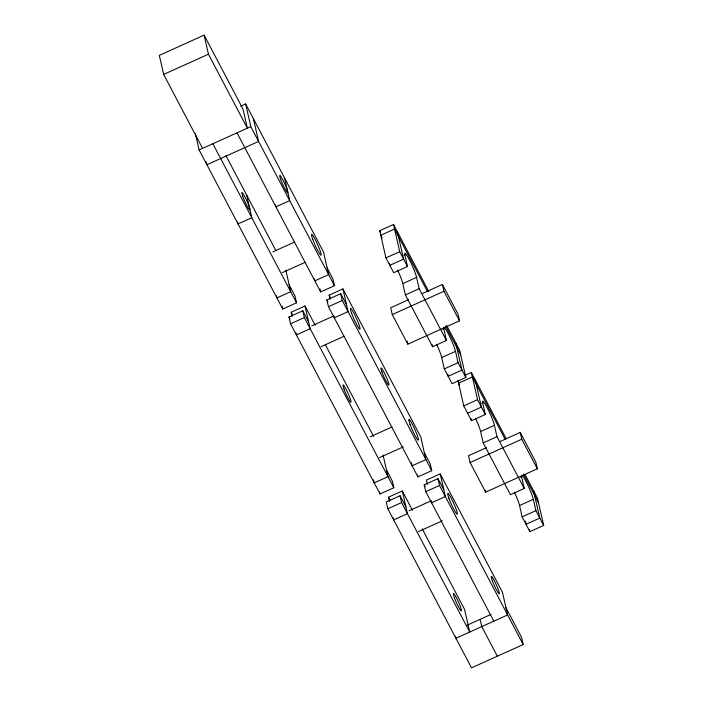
<?xml version="1.0" encoding="UTF-8"?>
<svg xmlns="http://www.w3.org/2000/svg" width="703" height="703" viewBox="0 0 703 703"><rect width="100%" height="100%" fill="white"/><g stroke="black" fill="none" stroke-linecap="round" stroke-linejoin="round"><path stroke-width="1.05" d="M204.116 35.15L208.448 54.21L247.359 128.192L243.027 109.132L204.116 35.15L159.317 55.352L163.65 74.413L202.561 148.395M163.65 74.413L208.448 54.21M240.681 106.197L245.646 103.947L323.468 251.92L328.626 274.609L314.839 280.831L314.373 278.766M289.17 284.9L295.005 295.998L296.552 302.8L282.773 309.021L199.116 149.95L250.804 126.645L245.646 103.947M272.861 251.85L294.733 241.99M282.246 272.659L305.102 262.342M404.058 255.549L404.919 255.163L407.494 266.507L393.715 272.72L385.929 257.922L379.743 230.698L393.531 224.485L428.883 291.71M385.929 257.922L399.717 251.709L393.531 224.485M237.016 132.858L320.673 291.93L334.461 285.708L332.914 278.906L327.08 267.808M292.176 316.35L291.235 312.229L305.014 306.007L315.19 325.348M330.076 299.258L329.145 295.128L342.923 288.915L420.746 436.888L425.904 459.577L412.116 465.79L411.413 462.697M386.448 469.859L392.283 480.957L393.829 487.768L380.051 493.981L290.55 323.819L289.003 317.009L302.791 310.796L308.626 321.895M424.357 452.767L430.192 463.866L431.739 470.676L417.951 476.889L328.459 306.728L326.913 299.917L340.7 293.705L346.535 304.794M290.55 323.819L304.337 317.598L302.791 310.796M328.459 306.728L342.247 300.506L340.7 293.705M442.969 329.54L443.83 329.145L446.405 340.489L432.617 346.711L405.385 294.917L402.81 283.573L416.589 277.36A14.262 1.582 65.7 0 0 409.208 259.451A14.262 1.582 65.7 0 0 404.919 255.163M311.772 325.841L333.644 315.972M405.385 294.917L419.173 288.705L416.589 277.36M408.61 299.689L390.719 307.756L392.265 314.566L407.828 344.154L459.525 320.849L457.978 314.039L442.415 284.451L422.529 293.415M321.157 346.641L344.013 336.333M392.265 314.566L443.962 291.253L442.415 284.451M446.651 325.489L459.674 350.261L465.861 377.485L452.073 383.706L444.296 368.908L441.721 357.563L455.5 351.342A14.262 1.582 65.7 0 0 448.119 333.442A14.262 1.582 65.7 0 0 443.83 329.145M444.296 368.908L458.075 362.686L455.5 351.342M465.439 375.121L471.353 372.458L506.195 438.716M370.138 436.818L392.01 426.958M481.88 403.522L482.741 403.135L485.316 414.48L471.528 420.693L463.752 405.895L477.53 399.682L471.353 372.458M467.644 413.294L481.423 407.081L475.237 379.857M379.523 457.618L403.373 446.862M521.45 475.676A14.262 1.582 65.7 0 0 521.652 477.117L524.227 488.462L510.44 494.684L483.207 442.89L480.632 431.545L494.411 425.333A14.262 1.582 65.7 0 0 487.03 407.424A14.262 1.582 65.7 0 0 482.741 403.135M483.207 442.89L496.986 436.677L494.411 425.333M486.432 447.662L468.541 455.729L470.087 462.539L485.65 492.126L537.347 468.822L535.8 462.012L520.238 432.415L500.351 441.387M389.444 501.318L388.513 497.188L402.292 490.975L412.503 510.378M455.456 636.18L455.922 638.254L507.61 614.949L502.46 592.26L440.201 473.884L426.413 480.096L427.354 484.218M470.087 462.539L521.775 439.226L520.238 432.415M405.903 506.854L400.069 495.756L386.281 501.977L387.828 508.779L471.485 667.85L523.181 644.546L521.529 637.278L505.967 607.691M493.831 621.162L425.737 491.687L424.19 484.877L437.978 478.664L443.813 489.763M387.828 508.779L401.615 502.566L400.069 495.756M425.737 491.687L439.524 485.474L437.978 478.664M409.049 510.8L430.921 500.94M520.791 477.513L521.652 477.117M418.434 531.609L442.284 520.844M524.974 474.428L537.496 498.234L543.683 525.457L529.895 531.67L522.118 516.872L519.543 505.527L533.322 499.315A14.262 1.582 65.7 0 0 527.979 485.518A14.262 1.582 65.7 0 0 521.977 475.316M522.118 516.872L535.897 510.659L533.322 499.315M467.196 625.169L491.054 614.413M443.962 291.253L459.525 320.849M521.775 439.226L537.347 468.822M427.38 291.429L394.559 229.02L380.771 235.233L382.23 238.009M445.649 326.166L460.702 354.795M505.202 439.401L472.381 376.993L458.593 383.205L459.569 385.059M523.471 474.138L538.524 502.768M399.717 251.709L407.494 266.507M419.173 288.705L446.405 340.489M458.075 362.686L465.861 377.485M477.53 399.682L485.316 414.48M496.986 436.677L524.227 488.462M535.897 510.659L543.683 525.457M379.743 230.698L380.718 232.552M250.804 126.645L334.461 285.708M342.247 300.506L431.739 470.676M439.524 485.474L523.181 644.546M329.145 295.128L330.155 297.061M326.913 299.917L327.888 301.763M424.19 484.877L425.166 486.731M497.337 656.198L481.766 626.601L480.123 619.343M225.935 155.635L275.901 250.637M325.366 344.698L373.688 436.572M422.195 528.814L464.551 609.352L469.709 632.041L401.615 502.566M212.895 143.737L296.552 302.8M304.337 317.598L393.829 487.768M291.235 312.229L292.255 314.162M388.513 497.188L390.042 500.097M289.003 317.009L289.979 318.863M533.603 490.835L539.79 518.058L526.011 524.271L525.308 521.178M529.429 529.614L529.895 531.67M455.781 342.862L461.968 370.086L448.189 376.307L447.714 374.242M471.063 418.637L471.528 420.693M485.211 490.184L485.65 492.126M457.978 380.481L463.752 405.895M432.152 344.646L432.617 346.711M397.415 231.885L403.601 259.108L389.822 265.321L389.348 263.265M440.201 473.884L445.359 496.573L431.572 502.786L431.106 500.721M407.169 341.236L407.828 344.154M417.512 474.947L417.951 476.889M402.292 490.975L407.45 513.665L393.662 519.877L393.197 517.812M383.073 455.008L387.994 476.669L374.207 482.882L373.504 479.789M342.923 288.915L348.082 311.605L334.294 317.818L333.828 315.761M379.602 492.038L380.051 493.981M320.014 289.012L320.673 291.93M284.557 177.938L289.715 200.627L275.928 206.84L275.471 204.828M305.014 306.007L310.172 328.696L296.394 334.918L295.919 332.853M253.431 118.745L258.581 141.435L206.893 164.748L206.19 161.655M285.796 270.049L290.717 291.71L276.938 297.923L276.464 295.858M282.105 306.104L282.773 309.021M246.656 195.03L251.806 217.719L238.027 223.932L237.561 221.92M195.364 133.447L199.116 149.95M475.5 418.206A14.262 1.582 65.7 0 1 480.632 431.545M514.411 492.188A14.262 1.582 65.7 0 1 519.543 505.527M397.678 270.233A14.262 1.582 65.7 0 1 402.81 283.573M436.589 344.215A14.262 1.582 65.7 0 1 441.721 357.563M280.752 179.599A9.508 1.054 65.7 0 0 287.58 192.824A9.508 1.054 65.7 0 0 282.949 180.03A9.508 1.054 65.7 0 0 280.752 179.599M242.843 196.691A9.508 1.054 65.7 0 0 249.679 209.925A9.508 1.054 65.7 0 0 245.039 197.121A9.508 1.054 65.7 0 0 242.843 196.691M381.922 371.957A9.508 1.054 65.7 0 0 388.75 385.191A9.508 1.054 65.7 0 0 384.11 372.397A9.508 1.054 65.7 0 0 381.922 371.957M344.013 389.058A9.508 1.054 65.7 0 0 350.841 402.283A9.508 1.054 65.7 0 0 346.21 389.488A9.508 1.054 65.7 0 0 344.013 389.058M454.393 597.647A9.508 1.054 65.7 0 0 461.221 610.872A9.508 1.054 65.7 0 0 456.59 598.077A9.508 1.054 65.7 0 0 454.393 597.647M492.302 580.555A9.508 1.054 65.7 0 0 499.13 593.78A9.508 1.054 65.7 0 0 494.499 580.986A9.508 1.054 65.7 0 0 492.302 580.555M448.927 498.322A11.415 1.265 65.7 0 0 457.108 514.139A11.415 1.265 65.7 0 0 451.493 498.708A11.415 1.265 65.7 0 0 448.927 498.322M410.016 424.34A11.415 1.265 65.7 0 0 418.197 440.148A11.415 1.265 65.7 0 0 412.582 424.717A11.415 1.265 65.7 0 0 410.016 424.34M351.649 313.362A11.415 1.265 65.7 0 0 359.831 329.171A11.415 1.265 65.7 0 0 354.215 313.74A11.415 1.265 65.7 0 0 351.649 313.362M312.738 239.371A11.415 1.265 65.7 0 0 320.92 255.18A11.415 1.265 65.7 0 0 315.304 239.758A11.415 1.265 65.7 0 0 312.738 239.371"/></g></svg>
